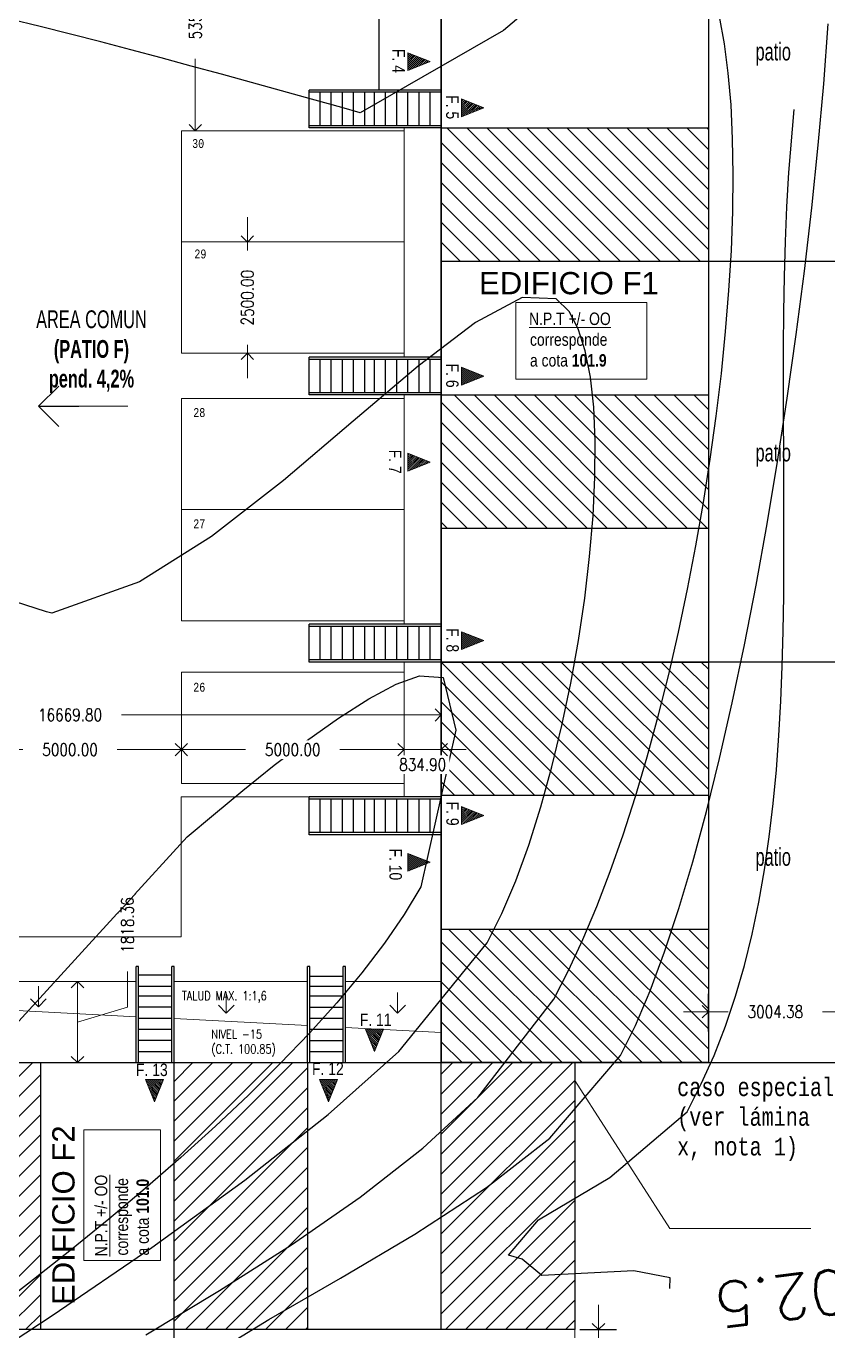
# Model space of a CAD drawing. Header units: metres. Extents: x -632 to 145, y -170 to 252.
# Drawn here: x 66.23 to 84.23, y 31.8 to 61.11 of the extents above; entities that cross this region are included whole.
import ezdxf

# ---------------------------------------------------------------- set-up
doc = ezdxf.new("R2010")
doc.units = ezdxf.units.M
doc.header["$LTSCALE"] = 5
doc.header["$MEASUREMENT"] = 0
doc.layers.get('0').update_dxf_attribs({"color": 30})
doc.layers.get('DEFPOINTS').update_dxf_attribs({"color": 210})
for name, color, linetype, lineweight in [('A-ANNO-SYMB', 3, 'Continuous', 18), ('U-ANNO-TEXT', 3, 'Continuous', 18), ('U-CONT-LEVL', 8, 'Continuous', 18), ('U-PARK-MNR', 255, 'Continuous', 13)]:
    doc.layers.add(name, color=color, linetype=linetype, lineweight=lineweight)
doc.layers.add('U-ANNO-DIMS', color=210, linetype='Continuous', lineweight=18, plot=False)
for name, color, linetype in [('U-BLDG', 7, 'Continuous'), ('U-PROP', 1, 'Continuous'), ('U-STRS', 4, 'Continuous'), ('U-TOPO-CURV', 8, 'Continuous')]:
    doc.layers.add(name, color=color, linetype=linetype)
doc.styles.add('E-ARIAL', font='arial.ttf')
doc.styles.add('E-ROMANS', font='romans.shx', dxfattribs={"width": 0.8})
doc.dimstyles.new('E-0001_ARW_24', dxfattribs={"dimscale": 0.001, "dimtxt": 2.4, "dimasz": 2.4, "dimexe": 1.2, "dimexo": 0.8, "dimgap": 1.2, "dimtad": 0, "dimdec": 0, "dimlfac": 1000, "dimzin": 0, "dimdsep": 46, "dimtxsty": 'E-ROMANS', "dimblk": 'OPEN90', "dimcen": 1.2, "dimclrd": 256, "dimclre": 256, "dimclrt": 256, "dimadec": 0, "dimazin": 0, "dimtfac": 1, "dimtdec": 0, "dimtmove": 1, "dimatfit": 3, "dimldrblk": 'OPEN90', "dimfxl": 1, "dimtfill": 1, "dimtolj": 1, "dimtzin": 0, "dimlwd": -1, "dimarcsym": 0})
pattern_1 = [(135, (26.66076, -31.80405), (-0.2245064, -0.2245064), [])]

# ---------------------------------------------------------------- blocks, each defined once
blk = doc.blocks.new('_Open90')
at = {"color": 0, "linetype": 'ByBlock', "lineweight": -2}
for p, q in [((-0.5, 0.5), (0, 0)), ((0, 0), (-1, 0)), ((0, 0), (-0.5, -0.5))]:
    blk.add_line(p, q, dxfattribs=at)
blk = doc.blocks.new('*D9')
at = {"layer": 'DEFPOINTS', "color": 0, "transparency": 16777216}
for p in [(75.549, 45.638), (58.879, 45.165), (75.549, 45.168)]:
    blk.add_point(p, dxfattribs=at)
at = {"layer": 'U-ANNO-DIMS', "color": 1, "lineweight": -2, "transparency": 16777216}
for p, q in [((58.879, 45.165), (58.879, 46.038)), ((75.549, 45.168), (75.549, 46.038))]:
    blk.add_line(p, q, dxfattribs=at)
at = {"layer": 'U-ANNO-DIMS', "color": 1, "transparency": 16777216}
for p, q in [((59.159, 45.638), (66.062, 45.638)), ((75.269, 45.638), (68.366, 45.638))]:
    blk.add_line(p, q, dxfattribs=at)
at = {"layer": 'U-ANNO-DIMS', "color": 1, "transparency": 16777216, "xscale": 0.28, "yscale": 0.28, "zscale": 0.28, "rotation": 180}
blk.add_blockref('_Open90', (58.879, 45.638), dxfattribs=at)
at = {"layer": 'U-ANNO-DIMS', "color": 1, "transparency": 16777216, "xscale": 0.28, "yscale": 0.28, "zscale": 0.28}
blk.add_blockref('_Open90', (75.549, 45.638), dxfattribs=at)
at = {"layer": 'U-ANNO-DIMS', "color": 2, "transparency": 16777216, "insert": (67.214, 45.638), "char_height": 0.28, "attachment_point": 5, "style": 'E-ROMANS', "bg_fill": 3, "box_fill_scale": 1.25, "bg_fill_color": 256, "bg_fill_true_color": 13158600, "bg_fill_transparency": 0}
blk.add_mtext('\\A1;16669.80', dxfattribs=at)
blk = doc.blocks.new('*D29')
at = {"layer": 'DEFPOINTS', "color": 0, "transparency": 16777216}
for p in [(78.659, 31.827), (78.659, 28.831), (79.081, 28.831)]:
    blk.add_point(p, dxfattribs=at)
at = {"layer": 'U-ANNO-DIMS', "color": 1, "transparency": 16777216}
for p, q in [((79.081, 32.107), (79.081, 32.387)), ((79.081, 31.827), (79.081, 31.391)), ((79.081, 28.831), (79.081, 29.268)), ((79.081, 28.551), (79.081, 28.271))]:
    blk.add_line(p, q, dxfattribs=at)
at = {"layer": 'U-ANNO-DIMS', "color": 1, "lineweight": -2, "transparency": 16777216}
for p, q in [((78.659, 31.827), (79.481, 31.827)), ((78.659, 28.831), (79.481, 28.831))]:
    blk.add_line(p, q, dxfattribs=at)
at = {"layer": 'U-ANNO-DIMS', "color": 1, "transparency": 16777216, "xscale": 0.28, "yscale": 0.28, "zscale": 0.28}
for p, rotation in [((79.081, 31.827), 270), ((79.081, 28.831), 90)]:
    blk.add_blockref('_Open90', p, dxfattribs=dict(at, rotation=rotation))
at = {"layer": 'U-ANNO-DIMS', "color": 2, "transparency": 16777216, "insert": (79.081, 30.329), "char_height": 0.28, "attachment_point": 5, "rotation": 90, "style": 'E-ROMANS', "bg_fill": 3, "box_fill_scale": 1.25, "bg_fill_color": 256, "bg_fill_true_color": 13158600, "bg_fill_transparency": 0}
blk.add_mtext('\\A1;2995.88', dxfattribs=at)
blk = doc.blocks.new('*D31')
at = {"layer": 'DEFPOINTS', "color": 0, "transparency": 16777216}
for p in [(84.553, 38.97), (81.549, 38.525), (84.553, 38.515)]:
    blk.add_point(p, dxfattribs=at)
at = {"layer": 'U-ANNO-DIMS', "color": 1, "lineweight": -2, "transparency": 16777216}
for p, q in [((81.549, 38.525), (81.549, 39.37)), ((84.553, 38.515), (84.553, 39.37))]:
    blk.add_line(p, q, dxfattribs=at)
at = {"layer": 'U-ANNO-DIMS', "color": 1, "transparency": 16777216}
for p, q in [((81.269, 38.97), (80.989, 38.97)), ((81.549, 38.97), (81.99, 38.97)), ((84.553, 38.97), (84.113, 38.97)), ((84.833, 38.97), (85.113, 38.97))]:
    blk.add_line(p, q, dxfattribs=at)
at = {"layer": 'U-ANNO-DIMS', "color": 1, "transparency": 16777216, "xscale": 0.28, "yscale": 0.28, "zscale": 0.28}
blk.add_blockref('_Open90', (81.549, 38.97), dxfattribs=at)
at = {"layer": 'U-ANNO-DIMS', "color": 1, "transparency": 16777216, "xscale": 0.28, "yscale": 0.28, "zscale": 0.28, "rotation": 180}
blk.add_blockref('_Open90', (84.553, 38.97), dxfattribs=at)
at = {"layer": 'U-ANNO-DIMS', "color": 2, "transparency": 16777216, "insert": (83.051, 38.97), "char_height": 0.28, "attachment_point": 5, "style": 'E-ROMANS', "bg_fill": 3, "box_fill_scale": 1.25, "bg_fill_color": 256, "bg_fill_true_color": 13158600, "bg_fill_transparency": 0}
blk.add_mtext('\\A1;3004.38', dxfattribs=at)
blk = doc.blocks.new('*D38')
at = {"layer": 'DEFPOINTS', "color": 0, "transparency": 16777216}
for p in [(67.202, 39.646), (67.213, 37.827), (67.381, 37.827)]:
    blk.add_point(p, dxfattribs=at)
at = {"layer": 'U-ANNO-DIMS', "color": 1, "transparency": 16777216}
for p, q in [((68.501, 39.072), (68.501, 39.872)), ((67.381, 39.366), (67.381, 38.107)), ((67.381, 38.736), (68.501, 39.072))]:
    blk.add_line(p, q, dxfattribs=at)
at = {"layer": 'U-ANNO-DIMS', "color": 1, "transparency": 16777216, "xscale": 0.28, "yscale": 0.28, "zscale": 0.28}
for p, rotation in [((67.381, 39.646), 90), ((67.381, 37.827), 270)]:
    blk.add_blockref('_Open90', p, dxfattribs=dict(at, rotation=rotation))
at = {"layer": 'U-ANNO-DIMS', "color": 2, "transparency": 16777216, "insert": (68.501, 40.918), "char_height": 0.28, "attachment_point": 5, "rotation": 90, "style": 'E-ROMANS', "bg_fill": 3, "box_fill_scale": 1.25, "bg_fill_color": 256, "bg_fill_true_color": 13158600, "bg_fill_transparency": 0}
blk.add_mtext('\\A1;1818.36', dxfattribs=at)
blk = doc.blocks.new('*D79')
at = {"layer": 'DEFPOINTS', "color": 0, "transparency": 16777216}
for p in [(64.714, 44.858), (69.714, 44.858), (69.714, 44.858)]:
    blk.add_point(p, dxfattribs=at)
at = {"layer": 'U-ANNO-DIMS', "color": 1, "transparency": 16777216}
for p, q in [((64.994, 44.858), (66.153, 44.858)), ((69.434, 44.858), (68.275, 44.858))]:
    blk.add_line(p, q, dxfattribs=at)
at = {"layer": 'U-ANNO-DIMS', "color": 1, "transparency": 16777216, "xscale": 0.28, "yscale": 0.28, "zscale": 0.28, "rotation": 180}
blk.add_blockref('_Open90', (64.714, 44.858), dxfattribs=at)
at = {"layer": 'U-ANNO-DIMS', "color": 1, "transparency": 16777216, "xscale": 0.28, "yscale": 0.28, "zscale": 0.28}
blk.add_blockref('_Open90', (69.714, 44.858), dxfattribs=at)
at = {"layer": 'U-ANNO-DIMS', "color": 2, "transparency": 16777216, "insert": (67.214, 44.858), "char_height": 0.28, "attachment_point": 5, "style": 'E-ROMANS', "bg_fill": 3, "box_fill_scale": 1.25, "bg_fill_color": 256, "bg_fill_true_color": 13158600, "bg_fill_transparency": 0}
blk.add_mtext('\\A1;5000.00', dxfattribs=at)
blk = doc.blocks.new('*D80')
at = {"layer": 'DEFPOINTS', "color": 0, "transparency": 16777216}
for p in [(74.714, 46.596), (69.714, 44.858), (74.714, 44.858)]:
    blk.add_point(p, dxfattribs=at)
at = {"layer": 'U-ANNO-DIMS', "color": 1, "transparency": 16777216}
for p, q in [((69.994, 44.858), (71.153, 44.858)), ((74.434, 44.858), (73.275, 44.858))]:
    blk.add_line(p, q, dxfattribs=at)
at = {"layer": 'U-ANNO-DIMS', "color": 1, "transparency": 16777216, "xscale": 0.28, "yscale": 0.28, "zscale": 0.28, "rotation": 180}
blk.add_blockref('_Open90', (69.714, 44.858), dxfattribs=at)
at = {"layer": 'U-ANNO-DIMS', "color": 1, "transparency": 16777216, "xscale": 0.28, "yscale": 0.28, "zscale": 0.28}
blk.add_blockref('_Open90', (74.714, 44.858), dxfattribs=at)
at = {"layer": 'U-ANNO-DIMS', "color": 2, "transparency": 16777216, "insert": (72.214, 44.858), "char_height": 0.28, "attachment_point": 5, "style": 'E-ROMANS', "bg_fill": 3, "box_fill_scale": 1.25, "bg_fill_color": 256, "bg_fill_true_color": 13158600, "bg_fill_transparency": 0}
blk.add_mtext('\\A1;5000.00', dxfattribs=at)
blk = doc.blocks.new('*D81')
at = {"layer": 'DEFPOINTS', "color": 0, "transparency": 16777216}
for p in [(74.714, 46.596), (75.549, 45.031)]:
    blk.add_point(p, dxfattribs=at)
at = {"layer": 'U-ANNO-DIMS', "color": 1, "transparency": 16777216}
for p, q in [((74.434, 44.858), (74.154, 44.858)), ((75.829, 44.858), (76.109, 44.858))]:
    blk.add_line(p, q, dxfattribs=at)
at = {"layer": 'U-ANNO-DIMS', "color": 2, "transparency": 16777216, "insert": (75.132, 44.522), "char_height": 0.28, "attachment_point": 5, "style": 'E-ROMANS', "bg_fill": 3, "box_fill_scale": 1.25, "bg_fill_color": 256, "bg_fill_true_color": 13158600, "bg_fill_transparency": 0}
blk.add_mtext('\\A1;834.90', dxfattribs=at)
at = {"layer": 'DEFPOINTS', "color": 0, "transparency": 16777216}
blk.add_point((75.549, 44.858), dxfattribs=at)
at = {"layer": 'U-ANNO-DIMS', "color": 1, "transparency": 16777216}
blk.add_line((74.714, 44.858), (75.549, 44.858), dxfattribs=at)
at = {"layer": 'U-ANNO-DIMS', "color": 1, "transparency": 16777216, "xscale": 0.28, "yscale": 0.28, "zscale": 0.28}
blk.add_blockref('_Open90', (74.714, 44.858), dxfattribs=at)
at = {"layer": 'U-ANNO-DIMS', "color": 1, "transparency": 16777216, "xscale": 0.28, "yscale": 0.28, "zscale": 0.28, "rotation": 180}
blk.add_blockref('_Open90', (75.549, 44.858), dxfattribs=at)
blk = doc.blocks.new('*D83')
at = {"layer": 'DEFPOINTS', "color": 0, "transparency": 16777216}
for p in [(69.714, 56.264), (69.714, 53.764), (71.195, 53.764)]:
    blk.add_point(p, dxfattribs=at)
at = {"layer": 'U-ANNO-DIMS', "color": 1, "transparency": 16777216}
for p, q in [((71.195, 56.544), (71.195, 56.824)), ((71.195, 56.264), (71.195, 56.075)), ((71.195, 53.764), (71.195, 53.953)), ((71.195, 53.484), (71.195, 53.204))]:
    blk.add_line(p, q, dxfattribs=at)
at = {"layer": 'U-ANNO-DIMS', "color": 1, "transparency": 16777216, "xscale": 0.28, "yscale": 0.28, "zscale": 0.28}
for p, rotation in [((71.195, 56.264), 270), ((71.195, 53.764), 90)]:
    blk.add_blockref('_Open90', p, dxfattribs=dict(at, rotation=rotation))
at = {"layer": 'U-ANNO-DIMS', "color": 2, "transparency": 16777216, "insert": (71.195, 55.014), "char_height": 0.28, "attachment_point": 5, "rotation": 90, "style": 'E-ROMANS', "bg_fill": 3, "box_fill_scale": 1.25, "bg_fill_color": 256, "bg_fill_true_color": 13158600, "bg_fill_transparency": 0}
blk.add_mtext('\\A1;2500.00', dxfattribs=at)
blk = doc.blocks.new('*D84')
at = {"layer": 'DEFPOINTS', "color": 0, "transparency": 16777216}
for p in [(70.026, 64.118), (70.618, 64.118), (70.619, 58.764)]:
    blk.add_point(p, dxfattribs=at)
at = {"layer": 'U-ANNO-DIMS', "color": 1, "transparency": 16777216}
for p, q in [((70.026, 63.838), (70.026, 62.502)), ((70.026, 59.044), (70.026, 60.38))]:
    blk.add_line(p, q, dxfattribs=at)
at = {"layer": 'U-ANNO-DIMS', "color": 1, "transparency": 16777216, "xscale": 0.28, "yscale": 0.28, "zscale": 0.28}
for p, rotation in [((70.026, 64.118), 90), ((70.026, 58.764), 270)]:
    blk.add_blockref('_Open90', p, dxfattribs=dict(at, rotation=rotation))
at = {"layer": 'U-ANNO-DIMS', "color": 2, "transparency": 16777216, "insert": (70.026, 61.441), "char_height": 0.28, "attachment_point": 5, "rotation": 90, "style": 'E-ROMANS', "bg_fill": 3, "box_fill_scale": 1.25, "bg_fill_color": 256, "bg_fill_true_color": 13158600, "bg_fill_transparency": 0}
blk.add_mtext('\\A1;5353.70', dxfattribs=at)

msp = doc.modelspace()

# ---------------------------------------------------------------- hatches: boundary and pattern name
at = {"layer": 'A-ANNO-SYMB'}
h = msp.add_hatch(dxfattribs=at)
h.set_pattern_fill('ANSI31', color=256, scale=0.01, angle=90, style=0)
h.set_pattern_definition([(225, (67.040736, 63.571404), (0.02245064, -0.02245064), [])])
h.paths.add_polyline_path([(75.29905, 60.317423), (74.79905, 60.117423), (74.79905, 60.517423)])
h = msp.add_hatch(dxfattribs=at)
h.set_pattern_fill('ANSI31', color=256, scale=0.01, angle=90, style=0)
h.set_pattern_definition([(225, (68.24744, 62.533336), (0.02245064, -0.02245064), [])])
h.paths.add_polyline_path([(76.505754, 59.279355), (76.005754, 59.079355), (76.005754, 59.479355)])
h = msp.add_hatch(dxfattribs=at)
h.set_pattern_fill('ANSI31', color=256, scale=0.01, angle=90, style=0)
h.set_pattern_definition([(225, (68.24744, 56.502222), (0.02245064, -0.02245064), [])])
h.paths.add_polyline_path([(76.505754, 53.248242), (76.005754, 53.048242), (76.005754, 53.448242)])
h = msp.add_hatch(dxfattribs=at)
h.set_pattern_fill('ANSI31', color=256, scale=0.01, angle=90, style=0)
h.set_pattern_definition([(225, (67.040736, 54.571404), (0.02245064, -0.02245064), [])])
h.paths.add_polyline_path([(75.29905, 51.317423), (74.79905, 51.117423), (74.79905, 51.517423)])
h = msp.add_hatch(dxfattribs=at)
h.set_pattern_fill('ANSI31', color=256, scale=0.01, angle=90, style=0)
h.set_pattern_definition([(225, (68.24744, 50.562373), (0.02245064, -0.02245064), [])])
h.paths.add_polyline_path([(76.505754, 47.308393), (76.005754, 47.108393), (76.005754, 47.508393)])
h = msp.add_hatch(dxfattribs=at)
h.set_pattern_fill('ANSI31', color=256, scale=0.01, angle=90, style=0)
h.set_pattern_definition([(225, (68.24744, 46.632818), (0.02245064, -0.02245064), [])])
h.paths.add_polyline_path([(76.505754, 43.378838), (76.005754, 43.178838), (76.005754, 43.578838)])
h = msp.add_hatch(dxfattribs=at)
h.set_pattern_fill('ANSI31', color=256, scale=0.01, angle=90, style=0)
h.set_pattern_definition([(225, (67.040736, 45.58128), (0.02245064, -0.02245064), [])])
h.paths.add_polyline_path([(75.29905, 42.327299), (74.79905, 42.127299), (74.79905, 42.527299)])
h = msp.add_hatch(dxfattribs=at)
h.set_pattern_fill('ANSI31', color=256, scale=0.01, style=0)
h.set_pattern_definition([(135, (77.30303, 46.335613), (-0.02245064, -0.02245064), [])])
h.paths.add_polyline_path([(74.04905, 38.077299), (73.84905, 38.577299), (74.24905, 38.577299)])
h = msp.add_hatch(dxfattribs=at)
h.set_pattern_fill('ANSI31', color=256, scale=0.01, style=0)
h.set_pattern_definition([(135, (72.365236, 45.204152), (-0.02245064, -0.02245064), [])])
h.paths.add_polyline_path([(69.111256, 36.945838), (68.911256, 37.445838), (69.311256, 37.445838)])
h = msp.add_hatch(dxfattribs=at)
h.set_pattern_fill('ANSI31', color=256, scale=0.01, style=0)
h.set_pattern_definition([(135, (76.271555, 45.202648), (-0.02245064, -0.02245064), [])])
h.paths.add_polyline_path([(73.017574, 36.944334), (72.817574, 37.444334), (73.217574, 37.444334)])
at = {"layer": 'U-BLDG'}
h = msp.add_hatch(dxfattribs=at)
h.set_pattern_fill('ANSI31', color=256, scale=0.1, angle=93.3640869, style=0)
h.set_pattern_definition(pattern_1)
h.paths.add_polyline_path([(81.54905, 70.827299), (75.54905, 70.827299), (75.54905, 67.827299), (81.54905, 67.827299)])
h.paths.add_polyline_path([(81.54905, 64.827299), (75.54905, 64.827299), (75.54905, 61.827299), (81.54905, 61.827299)])
h.paths.add_polyline_path([(81.54905, 58.827299), (75.54905, 58.827299), (75.54905, 55.827299), (81.54905, 55.827299)])
h.paths.add_polyline_path([(81.54905, 52.827299), (75.54905, 52.827299), (75.54905, 49.827299), (81.54905, 49.827299)])
h = msp.add_hatch(dxfattribs=at)
h.set_pattern_fill('ANSI31', color=256, scale=0.1, angle=93.3640869, style=0)
h.set_pattern_definition(pattern_1)
h.paths.add_polyline_path([(75.54905, 46.827299), (75.54905, 43.827299), (81.54905, 43.827299), (81.54905, 46.827299)])
h = msp.add_hatch(dxfattribs=at)
h.set_pattern_fill('ANSI31', color=256, scale=0.1, angle=93.3640869, style=0)
h.set_pattern_definition(pattern_1)
h.paths.add_polyline_path([(81.54905, 40.827299), (75.54905, 40.827299), (75.54905, 37.827299), (76.133847, 37.827299), (81.54905, 37.827299)])
h = msp.add_hatch(dxfattribs=at)
h.set_pattern_fill('ANSI31', color=256, scale=0.1, angle=3.3640869, style=0)
h.set_pattern_definition([(45, (29.07596, -31.80405), (-0.2245064, 0.2245064), [])])
h.paths.add_polyline_path([(63.54905, 31.827299), (66.54905, 31.827299), (66.54905, 37.827299), (63.54905, 37.827299)])
h.paths.add_polyline_path([(69.54905, 31.827299), (72.54905, 31.827299), (72.54905, 37.827299), (69.54905, 37.827299)])
h.paths.add_polyline_path([(75.54905, 31.827299), (78.54905, 31.827299), (78.54905, 37.827299), (75.54905, 37.827299)])

# ---------------------------------------------------------------- linework, layer by layer
at = {"layer": 'A-ANNO-SYMB'}
for p, q in [((74.79905, 60.517423), (74.79905, 60.117423)), ((75.29905, 60.317423), (74.79905, 60.517423)), ((75.29905, 60.317423), (74.79905, 60.117423)), ((76.005754, 59.479355), (76.005754, 59.079355)), ((76.505754, 59.279355), (76.005754, 59.479355)), ((76.505754, 59.279355), (76.005754, 59.079355)), ((76.005754, 53.448242), (76.005754, 53.048242)), ((76.505754, 53.248242), (76.005754, 53.448242)), ((76.505754, 53.248242), (76.005754, 53.048242)), ((74.79905, 51.517423), (74.79905, 51.117423)), ((75.29905, 51.317423), (74.79905, 51.517423)), ((75.29905, 51.317423), (74.79905, 51.117423)), ((76.005754, 47.508393), (76.005754, 47.108393)), ((76.505754, 47.308393), (76.005754, 47.508393)), ((76.505754, 47.308393), (76.005754, 47.108393)), ((76.005754, 43.578838), (76.005754, 43.178838)), ((76.505754, 43.378838), (76.005754, 43.578838)), ((76.505754, 43.378838), (76.005754, 43.178838)), ((74.79905, 42.527299), (74.79905, 42.127299)), ((75.29905, 42.327299), (74.79905, 42.527299)), ((75.29905, 42.327299), (74.79905, 42.127299)), ((74.24905, 38.577299), (73.84905, 38.577299)), ((74.04905, 38.077299), (73.84905, 38.577299)), ((74.04905, 38.077299), (74.24905, 38.577299)), ((69.311256, 37.445838), (68.911256, 37.445838)), ((69.111256, 36.945838), (68.911256, 37.445838)), ((69.111256, 36.945838), (69.311256, 37.445838)), ((73.217574, 37.444334), (72.817574, 37.444334)), ((73.017574, 36.944334), (72.817574, 37.444334)), ((73.017574, 36.944334), (73.217574, 37.444334))]:
    msp.add_line(p, q, dxfattribs=at)
at = {"layer": 'U-ANNO-DIMS'}
for p, q in [((66.50338, 39.541428), (66.50338, 39.081854)), ((70.720247, 39.399474), (70.720247, 38.939899)), ((74.569756, 39.399474), (74.569756, 38.939899)), ((66.50338, 39.081854), (66.326604, 39.25863)), ((66.50338, 39.081854), (66.680157, 39.25863)), ((70.720247, 38.939899), (70.54347, 39.116676)), ((70.720247, 38.939899), (70.897023, 39.116676)), ((74.569756, 38.939899), (74.39298, 39.116676)), ((74.569756, 38.939899), (74.746533, 39.116676))]:
    msp.add_line(p, q, dxfattribs=at)
at = {"layer": 'U-ANNO-TEXT'}
for p, q in [((78.54905, 37.425608), (80.677694, 34.102825)), ((80.677694, 34.102825), (83.848814, 34.102825))]:
    msp.add_line(p, q, dxfattribs=at)
for points in [[(77.224549, 54.904447), (80.164452, 54.904447), (80.164452, 53.183254), (77.224549, 53.183254)], [(69.245694, 36.318093), (69.245694, 33.37819), (67.524502, 33.37819), (67.524502, 36.318093)]]:
    msp.add_lwpolyline(points, close=True, dxfattribs=at)
at = {"layer": 'U-BLDG'}
msp.add_line((74.154862, 59.677303), (74.154862, 65.682818), dxfattribs=at)
for points in [[(81.54905, 55.827299), (75.54905, 55.827299), (75.54905, 58.827299), (81.54905, 58.827299), (81.54905, 55.827299)], [(81.54905, 49.827299), (75.54905, 49.827299), (75.54905, 52.827299), (81.54905, 52.827299), (81.54905, 49.827299)], [(81.54905, 43.827299), (75.54905, 43.827299), (75.54905, 46.827299), (81.54905, 46.827299), (81.54905, 43.827299)], [(81.54905, 37.827299), (75.54905, 37.827299), (75.54905, 40.827299), (81.54905, 40.827299), (81.54905, 37.827299)], [(63.54905, 31.827299), (63.54905, 37.827299), (66.54905, 37.827299), (66.54905, 31.827299), (63.54905, 31.827299)], [(69.54905, 31.827299), (69.54905, 37.827299), (72.54905, 37.827299), (72.54905, 31.827299), (69.54905, 31.827299)], [(75.54905, 31.827299), (75.54905, 37.827299), (78.54905, 37.827299), (78.54905, 31.827299), (75.54905, 31.827299)]]:
    msp.add_lwpolyline(points, dxfattribs=at)
at = {"layer": 'U-CONT-LEVL'}
for p, q in [((74.714151, 53.677303), (74.714151, 58.827303)), ((74.714151, 47.677299), (74.714151, 52.827303)), ((69.70931, 40.653328), (69.70931, 43.796449)), ((74.714151, 43.796449), (69.70931, 43.796449)), ((72.54905, 39.645655), (69.550284, 39.645655)), ((75.54905, 39.645655), (73.39905, 39.645655)), ((72.54905, 38.658233), (69.550284, 38.814352)), ((75.54905, 38.502049), (73.39905, 38.613981))]:
    msp.add_line(p, q, dxfattribs=at)
at = {"layer": 'U-PARK-MNR'}
for points in [[(69.714151, 56.264112), (69.714151, 58.764112), (74.714151, 58.764112), (74.714151, 56.264112)], [(69.714151, 53.764112), (69.714151, 56.264112), (74.714151, 56.264112), (74.714151, 53.764112)], [(69.714151, 50.25057), (69.714151, 52.75057), (74.714151, 52.75057), (74.714151, 50.25057)], [(69.714151, 47.75057), (69.714151, 50.25057), (74.714151, 50.25057), (74.714151, 47.75057)], [(69.714151, 44.096365), (69.714151, 46.596365), (74.714151, 46.596365), (74.714151, 44.096365)]]:
    msp.add_lwpolyline(points, close=True, dxfattribs=at)
at = {"layer": 'U-PROP'}
for p, q in [((75.54905, 64.827299), (75.54905, 55.827299)), ((75.54905, 64.827299), (75.54905, 55.827299)), ((75.54905, 55.827299), (75.54905, 46.827299)), ((84.502792, 55.827299), (75.54905, 55.827299)), ((75.54905, 55.827299), (75.54905, 46.827299)), ((75.54905, 46.827299), (75.54905, 37.827299)), ((84.472675, 46.827299), (75.54905, 46.827299)), ((60.54905, 37.827299), (69.54905, 37.827299)), ((60.54905, 37.827299), (81.54905, 37.827299)), ((69.54905, 37.827299), (78.54905, 37.827299)), ((81.54905, 37.827299), (84.553429, 37.827299)), ((69.550284, 28.557299), (69.550284, 31.827299))]:
    msp.add_line(p, q, dxfattribs=at)
for points in [[(75.54905, 37.827299), (75.54905, 73.827299), (81.54905, 73.827299), (81.54905, 37.827299)], [(78.54905, 37.827299), (78.54905, 31.827299), (60.54905, 31.827299), (60.54905, 37.827299)]]:
    msp.add_lwpolyline(points, close=True, dxfattribs=at)
at = {"layer": 'U-STRS'}
for p, q in [((73.82905, 59.677303), (72.57905, 59.677303)), ((72.57905, 58.827303), (72.57905, 59.677303)), ((73.82905, 59.627303), (72.57905, 59.627303)), ((72.82905, 58.877303), (72.82905, 59.627303)), ((73.07905, 58.877303), (73.07905, 59.627303)), ((73.32905, 58.877303), (73.32905, 59.627303)), ((73.57905, 58.877303), (73.57905, 59.627303)), ((75.54905, 59.677303), (73.82905, 59.677303)), ((73.82905, 58.877303), (73.82905, 59.627303)), ((75.54905, 59.627303), (73.82905, 59.627303)), ((74.04905, 58.877303), (74.04905, 59.627303)), ((74.29905, 58.877303), (74.29905, 59.627303)), ((74.54905, 58.877303), (74.54905, 59.627303)), ((74.79905, 58.877303), (74.79905, 59.627303)), ((75.04905, 58.877303), (75.04905, 59.627303)), ((75.29905, 58.877303), (75.29905, 59.627303)), ((75.54905, 58.827303), (75.54905, 59.677303)), ((75.54905, 58.877303), (72.57905, 58.877303)), ((75.54905, 58.827303), (72.57905, 58.827303)), ((73.82905, 53.677303), (72.57905, 53.677303)), ((72.57905, 52.827303), (72.57905, 53.677303)), ((75.54905, 53.677303), (73.82905, 53.677303)), ((75.54905, 52.827303), (75.54905, 53.677303)), ((73.82905, 53.627303), (72.57905, 53.627303)), ((72.82905, 52.877303), (72.82905, 53.627303)), ((73.07905, 52.877303), (73.07905, 53.627303)), ((73.32905, 52.877303), (73.32905, 53.627303)), ((73.57905, 52.877303), (73.57905, 53.627303)), ((73.82905, 52.877303), (73.82905, 53.627303)), ((75.54905, 53.627303), (73.82905, 53.627303)), ((74.04905, 52.877303), (74.04905, 53.627303)), ((74.29905, 52.877303), (74.29905, 53.627303)), ((74.54905, 52.877303), (74.54905, 53.627303)), ((74.79905, 52.877303), (74.79905, 53.627303)), ((75.04905, 52.877303), (75.04905, 53.627303)), ((75.29905, 52.877303), (75.29905, 53.627303)), ((75.54905, 52.877303), (72.57905, 52.877303)), ((75.54905, 52.827303), (72.57905, 52.827303)), ((73.82905, 47.677299), (72.57905, 47.677299)), ((72.57905, 46.827299), (72.57905, 47.677299)), ((73.82905, 47.627299), (72.57905, 47.627299)), ((72.82905, 46.877299), (72.82905, 47.627299)), ((73.07905, 46.877299), (73.07905, 47.627299)), ((73.32905, 46.877299), (73.32905, 47.627299)), ((73.57905, 46.877299), (73.57905, 47.627299)), ((75.54905, 47.677299), (73.82905, 47.677299)), ((73.82905, 46.877299), (73.82905, 47.627299)), ((75.54905, 47.627299), (73.82905, 47.627299)), ((74.04905, 46.877299), (74.04905, 47.627299)), ((74.29905, 46.877299), (74.29905, 47.627299)), ((74.54905, 46.877299), (74.54905, 47.627299)), ((74.79905, 46.877299), (74.79905, 47.627299)), ((75.04905, 46.877299), (75.04905, 47.627299)), ((75.29905, 46.877299), (75.29905, 47.627299)), ((75.54905, 46.827299), (75.54905, 47.677299)), ((75.54905, 46.877299), (72.57905, 46.877299)), ((75.54905, 46.827299), (72.57905, 46.827299)), ((73.82905, 43.796449), (72.57905, 43.796449)), ((72.57905, 42.946449), (72.57905, 43.796449)), ((73.82905, 43.746449), (72.57905, 43.746449)), ((72.82905, 42.996449), (72.82905, 43.746449)), ((73.07905, 42.996449), (73.07905, 43.746449)), ((73.32905, 42.996449), (73.32905, 43.746449)), ((73.57905, 42.996449), (73.57905, 43.746449)), ((75.54905, 43.796449), (73.82905, 43.796449)), ((73.82905, 42.996449), (73.82905, 43.746449)), ((75.54905, 43.746449), (73.82905, 43.746449)), ((74.04905, 42.996449), (74.04905, 43.746449)), ((74.29905, 42.996449), (74.29905, 43.746449)), ((74.54905, 42.996449), (74.54905, 43.746449)), ((74.79905, 42.996449), (74.79905, 43.746449)), ((75.04905, 42.996449), (75.04905, 43.746449)), ((75.29905, 42.996449), (75.29905, 43.746449)), ((75.54905, 42.946449), (75.54905, 43.796449)), ((75.54905, 42.996449), (72.57905, 42.996449)), ((75.54905, 42.946449), (72.57905, 42.946449)), ((68.700284, 37.827299), (68.700284, 39.98799)), ((68.750284, 37.827299), (68.750284, 39.98799)), ((69.500284, 39.547299), (69.500284, 39.98799)), ((69.550284, 39.98799), (69.500284, 39.98799)), ((69.550284, 39.547299), (69.550284, 39.98799)), ((72.54905, 37.826057), (72.54905, 39.98799)), ((72.59905, 39.98799), (72.54905, 39.98799)), ((72.59905, 37.826057), (72.59905, 39.98799)), ((73.34905, 39.546057), (73.34905, 39.98799)), ((73.39905, 39.98799), (73.34905, 39.98799)), ((73.39905, 37.826057), (73.39905, 39.98799)), ((68.750284, 39.797299), (69.500284, 39.797299)), ((72.59905, 39.766057), (73.34905, 39.766057)), ((73.39905, 39.546057), (73.39905, 39.645655)), ((68.750284, 39.547299), (69.500284, 39.547299)), ((68.750284, 39.327299), (69.500284, 39.327299)), ((69.500284, 37.827299), (69.500284, 39.547299)), ((69.550284, 37.827299), (69.550284, 39.547299)), ((72.59905, 39.546057), (73.34905, 39.546057)), ((72.59905, 39.326057), (73.34905, 39.326057)), ((73.34905, 37.826057), (73.34905, 39.546057)), ((68.750284, 39.077299), (69.500284, 39.077299)), ((72.59905, 39.076057), (73.34905, 39.076057)), ((68.750284, 38.827299), (69.500284, 38.827299)), ((72.59905, 38.826057), (73.34905, 38.826057)), ((68.750284, 38.577299), (69.500284, 38.577299)), ((72.59905, 38.576057), (73.34905, 38.576057)), ((68.750284, 38.327299), (69.500284, 38.327299)), ((72.59905, 38.326057), (73.34905, 38.326057)), ((68.700284, 37.827299), (69.550284, 37.827299)), ((68.750284, 38.077299), (69.500284, 38.077299)), ((72.54905, 37.826057), (73.39905, 37.826057)), ((72.59905, 38.076057), (73.34905, 38.076057))]:
    msp.add_line(p, q, dxfattribs=at)
at = {"layer": 'U-TOPO-CURV', "elevation": 101.5}
msp.add_lwpolyline([(78.499855, 62.341945), (76.945854, 61.017616), (73.72948, 59.166766), (73.314266, 59.289571), (72.638816, 59.474438), (71.963258, 59.660189), (71.287505, 59.846217), (70.611472, 60.031913), (69.935072, 60.216667), (69.258218, 60.399872), (68.580825, 60.580917), (67.902807, 60.759195), (67.224076, 60.934095), (66.544547, 61.105012), (65.864135, 61.271332)], dxfattribs=at)

# ---------------------------------------------------------------- texts
at = {"layer": 'U-ANNO-TEXT', "style": 'E-ROMANS'}
for s, insert, char_height, width, attachment_point in [('{\\fArial Narrow|b0|i0|c0|p34;patio}', (82.605977, 60.743602), 0.4, 3.7363, 1), ('{\\fMonospac821 BT|b0|i0|c0|p49;30}', (69.954472, 58.576319), 0.2, 0.3971, 1), ('{\\fMonospac821 BT|b0|i0|c0|p49;29}', (70.004119, 56.094931), 0.2, 0.3971, 1), ('{\\fArial Narrow|b0|i0|c0|p34;AREA COMUN\\P\\fArial Narrow|b1|i0|c0|p34;(PATIO F)\\Ppend. 4,2%}', (67.6942, 54.728221), 0.4, 3.7363, 2), (' {\\fArial|b0|i0|c0|p34;\\LN.P.T +/- OO\\P\\l  corresponde \\P  a cota \\fArial|b1|i0|c0|p34;101.9}', (77.366802, 54.678643), 0.28, 9.3704, 1), ('{\\fMonospac821 BT|b0|i0|c0|p49;28}', (69.979506, 52.532381), 0.2, 0.3971, 1), ('{\\fArial Narrow|b0|i0|c0|p34;patio}', (82.605977, 51.734458), 0.4, 3.7363, 1), ('{\\fMonospac821 BT|b0|i0|c0|p49;27}', (69.979506, 50.032381), 0.2, 0.3971, 1), ('{\\fArial Narrow|b0|i0|c0|p34;patio}', (82.605977, 42.649427), 0.4, 3.7363, 1), ('{\\fArial|b0|i0|c0|p34;F. 11}', (73.718848, 38.929099), 0.28, 1.6507, 1), ('{\\fArial|b0|i0|c0|p34;F. 12}', (72.647026, 37.829909), 0.28, 1.6507, 1), ('{\\fArial|b0|i0|c0|p34;F. 13}', (68.693963, 37.80428), 0.28, 1.6507, 1), ('{\\fMonospac821 BT|b0|i0|c0|p49;caso especial \\P(ver lámina x, nota 1)}', (80.845791, 37.474445), 0.4, 3.7363, 1)]:
    msp.add_mtext(s, dxfattribs=dict(at, insert=insert, char_height=char_height, width=width, attachment_point=attachment_point))
at = {"layer": 'U-ANNO-TEXT', "char_height": 0.28, "attachment_point": 1, "style": 'E-ROMANS'}
for s, insert, width, rotation in [('{\\fArial|b0|i0|c0|p34;F. 4}', (74.731955, 60.60008), 1.6507, 270), ('{\\fArial|b0|i0|c0|p34;F. 5}', (75.938658, 59.562012), 1.6507, 270), ('{\\fArial|b0|i0|c0|p34;F. 6}', (75.938658, 53.530899), 1.6507, 270), ('{\\fArial|b0|i0|c0|p34;F. 7}', (74.651998, 51.597223), 1.6507, 270), ('{\\fArial|b0|i0|c0|p34;F. 8}', (75.942469, 47.588193), 1.6507, 270), ('{\\fArial|b0|i0|c0|p34;F. 9}', (75.942469, 43.689814), 1.6507, 270), ('{\\fArial|b0|i0|c0|p34;F. 10}', (74.66502, 42.638276), 1.6507, 270), (' {\\fArial|b0|i0|c0|p34;\\LN.P.T +/- OO\\P\\l  corresponde \\P  a cota \\fArial|b1|i0|c0|p34;101.0}', (67.77019, 33.319041), 9.3704, 90)]:
    msp.add_mtext(s, dxfattribs=dict(at, insert=insert, width=width, rotation=rotation))
at = {"layer": 'U-ANNO-TEXT'}
for s, insert, char_height, attachment_point, style in [('EDIFICIO F1', (80.432355, 55.336072), 0.5, 6, 'E-ARIAL'), ('TALUD MAX. 1:1,6', (69.725312, 39.297936), 0.2, 4, 'E-ROMANS'), ('NIVEL -15\\P(C.T. 100.85)', (70.387624, 38.265776), 0.2, 4, 'E-ROMANS')]:
    msp.add_mtext(s, dxfattribs=dict(at, insert=insert, char_height=char_height, attachment_point=attachment_point, style=style))
at = {"layer": 'U-ANNO-TEXT', "insert": (67.068049, 36.416366), "char_height": 0.5, "attachment_point": 6, "rotation": 90, "style": 'E-ARIAL'}
msp.add_mtext('EDIFICIO F2', dxfattribs=at)
at = {"layer": 'U-TOPO-CURV', "style": 'E-ROMANS'}
msp.add_text('102.5', height=1, rotation=186.5658641, dxfattribs=at).set_placement((85.479576, 33.303468))

# ---------------------------------------------------------------- leaders
at = {"layer": 'U-ANNO-TEXT'}
msp.add_leader([(66.508153, 52.572309), (68.512079, 52.572309)], dimstyle='E-0001_ARW_24', override={"dimscale": 1, "dimtxt": 0.28, "dimasz": 0.9, "dimexe": 0.1, "dimexo": 0, "dimgap": 0.4, "dimtad": 0, "dimdec": 2, "dimzin": 1, "dimtxsty": 'E-ROMANS', "dimcen": 0.1, "dimse1": 1, "dimse2": 1, "dimclrd": 1, "dimclre": 250, "dimclrt": 2, "dimtdec": 2, "dimtmove": 2, "dimtzin": 1}, dxfattribs=at)

# ---------------------------------------------------------------- next in the draw order: dimensions: what is measured, and where the dimension line sits
at = {"layer": 'U-ANNO-DIMS'}
for base, p1, p2, angle, override, picture, middle in [((75.54905, 45.638424), (58.879253, 45.165154), (75.54905, 45.168261), 0, {"dimscale": 1, "dimtxt": 0.28, "dimasz": 0.28, "dimexe": 0.4, "dimexo": 0, "dimgap": 0.4, "dimtad": 0, "dimdec": 2, "dimzin": 1, "dimtxsty": 'E-ROMANS', "dimcen": 0.1, "dimclrd": 1, "dimclre": 1, "dimclrt": 2, "dimtdec": 0, "dimtmove": 1, "dimtzin": 1}, '*D9', (67.214151, 45.638424)), ((67.381405, 37.827299), (67.202319, 39.645655), (67.213294, 37.827299), 90, {"dimscale": 1, "dimtxt": 0.28, "dimasz": 0.28, "dimexe": 0.1, "dimexo": 0, "dimgap": 0.4, "dimtad": 0, "dimdec": 2, "dimzin": 1, "dimtxsty": 'E-ROMANS', "dimcen": 0.1, "dimse1": 1, "dimse2": 1, "dimclrd": 1, "dimclre": 250, "dimclrt": 2, "dimtdec": 2, "dimtmove": 1, "dimtzin": 1}, '*D38', (68.501405, 40.272477)), ((84.553429, 38.969965), (81.54905, 38.524801), (84.553429, 38.515115), 0, {"dimscale": 1, "dimtxt": 0.28, "dimasz": 0.28, "dimexe": 0.4, "dimexo": 0, "dimgap": 0.4, "dimtad": 0, "dimdec": 2, "dimzin": 1, "dimtxsty": 'E-ROMANS', "dimcen": 0.1, "dimclrd": 1, "dimclre": 1, "dimclrt": 2, "dimtdec": 0, "dimtmove": 1, "dimtzin": 1}, '*D31', (83.05124, 38.969965)), ((79.0805256, 28.8314236), (78.6590502, 31.8272989), (78.6590502, 28.8314236), 90, {"dimscale": 1, "dimtxt": 0.28, "dimasz": 0.28, "dimexe": 0.4, "dimexo": 0, "dimgap": 0.4, "dimtad": 0, "dimdec": 2, "dimzin": 1, "dimtxsty": 'E-ROMANS', "dimcen": 0.1, "dimclrd": 1, "dimclre": 1, "dimclrt": 2, "dimtdec": 0, "dimtmove": 1, "dimtzin": 1}, '*D29', (79.0805256, 30.3293612))]:
    dim = msp.add_linear_dim(base=base, p1=p1, p2=p2, angle=angle, dimstyle='E-0001_ARW_24', override=override, dxfattribs=at)
    dim.commit()
    dim.dimension.update_dxf_attribs({"geometry": picture, "text_midpoint": middle})

# ---------------------------------------------------------------- next in the draw order: linework, layer by layer
at = {"layer": 'U-CONT-LEVL'}
for p, q in [((74.714151, 43.796449), (74.714151, 46.827299)), ((59.714151, 40.653328), (69.70931, 40.653328)), ((68.700284, 39.645655), (63.54905, 39.645655)), ((68.700284, 38.858604), (63.54905, 39.126783))]:
    msp.add_line(p, q, dxfattribs=at)
at = {"layer": 'U-CONT-LEVL', "ltscale": 15}
msp.add_line((78.54905, 31.827299), (78.54905, 28.822942), dxfattribs=at)
at = {"layer": 'U-STRS'}
msp.add_line((68.750284, 39.98799), (68.700284, 39.98799), dxfattribs=at)
at = {"layer": 'U-TOPO-CURV'}
for points, elevation in [([(68.91238, 31.707897), (70.570219, 32.703831), (72.188753, 33.73456), (73.724501, 34.800542), (75.13398, 35.902235), (76.373709, 37.040097), (78.07739, 39.250783), (78.40936, 39.894451), (78.731493, 40.590332), (79.043131, 41.333953), (79.343614, 42.120841), (79.632282, 42.946525), (79.908472, 43.806533), (80.171525, 44.696391), (80.420781, 45.611629), (80.655581, 46.547773), (80.875262, 47.500351), (81.079164, 48.464892), (81.266629, 49.436922), (81.436994, 50.41197), (81.5896, 51.385563), (81.723786, 52.35323), (81.838892, 53.310496), (81.934258, 54.252892), (82.009224, 55.175944), (82.063128, 56.07518), (82.095311, 56.946127), (82.105112, 57.784315), (82.091871, 58.585269), (82.054928, 59.344519), (81.993622, 60.057591), (81.907292, 60.720013), (81.79528, 61.327314)], 101.5), ([(70.245813, 31.177245), (71.676279, 32.053687), (73.285698, 32.985556), (74.953996, 33.974114), (76.561107, 35.020624), (77.986963, 36.12635), (79.572588, 37.986594), (79.907636, 38.659053), (80.238743, 39.438827), (80.56485, 40.317715), (80.884897, 41.287517), (81.197826, 42.340037), (81.502577, 43.467073), (81.798092, 44.660429), (82.083312, 45.911904), (82.357177, 47.2133), (82.61863, 48.556418), (82.866611, 49.93306), (83.10006, 51.335025), (83.31792, 52.754116), (83.51913, 54.182134), (83.702633, 55.610878), (83.867369, 57.032153), (84.012279, 58.437757), (84.136305, 59.819493), (84.238386, 61.16916)], 102), ([(80.682402, 32.751313), (80.687593, 32.993136), (79.871445, 33.150036), (77.808977, 33.046449), (77.366392, 33.410084), (77.060124, 33.500828), (77.733154, 34.290705), (79.333934, 35.242632), (81.067785, 36.722403), (81.386944, 37.346396), (81.67362, 37.98814), (81.92953, 38.646696), (82.156393, 39.321126), (82.355927, 40.010491), (82.52985, 40.71385), (82.679883, 41.430267), (82.80774, 42.158801), (82.91514, 42.898514), (83.003805, 43.648466), (83.075449, 44.407719), (83.131794, 45.175332), (83.174555, 45.950369), (83.205452, 46.73189), (83.226203, 47.518954), (83.238526, 48.310625), (83.24414, 49.105962), (83.244763, 49.904026), (83.242112, 50.703879), (83.237907, 51.504582), (83.233866, 52.305195), (83.231706, 53.10478), (83.233147, 53.902397), (83.239907, 54.697108), (83.253703, 55.487974), (83.276254, 56.274055), (83.309278, 57.054413), (83.354494, 57.828108), (83.476673, 59.244092)], 100), ([(64.48577, 30.615419), (66.809335, 32.146034), (69.047967, 33.674859), (71.136123, 35.184665), (73.00826, 36.658225), (74.598835, 38.07831), (76.582193, 40.514974), (76.910849, 41.174036), (77.222212, 41.91105), (77.514529, 42.714244), (77.786046, 43.571846), (78.035008, 44.472084), (78.259661, 45.403186), (78.458251, 46.353382), (78.629024, 47.310897), (78.770225, 48.263961), (78.8801, 49.200802), (78.956895, 50.109649), (78.998856, 50.978729), (79.004228, 51.79627), (78.971258, 52.550502), (78.898191, 53.229652), (78.783272, 53.821947), (78.624748, 54.315617), (78.420864, 54.698889), (78.130061, 54.986633), (77.367255, 55.013531), (76.314061, 54.454478), (75.029924, 53.473933), (73.574293, 52.236349), (72.006611, 50.906183), (70.386326, 49.647891), (68.772884, 48.625929), (66.804184, 47.923899), (66.687766, 47.958331), (65.968042, 48.184681)], 101), ([(57.781029, 29.688385), (69.846194, 42.896571), (70.430978, 43.394406), (71.090715, 43.941806), (71.797474, 44.507452), (72.523316, 45.060019), (73.240307, 45.568185), (73.92051, 46.000628), (74.535991, 46.326024), (75.058814, 46.513052), (75.589589, 46.478111), (75.873958, 45.296594), (75.086996, 41.779164), (74.71428, 41.152889), (74.272971, 40.508), (73.768323, 39.847181), (73.20559, 39.173121), (72.590029, 38.488507), (71.926896, 37.796026), (71.221445, 37.098365), (70.478932, 36.398212), (69.704611, 35.698254), (68.90374, 35.001178), (68.081571, 34.30967), (67.243362, 33.626419), (66.394366, 32.954112), (65.53984, 32.295436)], 100.5)]:
    msp.add_lwpolyline(points, dxfattribs=dict(at, elevation=elevation))

# ---------------------------------------------------------------- next in the draw order: texts
at = {"layer": 'U-ANNO-TEXT', "insert": (69.979506, 46.359926), "char_height": 0.2, "width": 0.3971, "attachment_point": 1, "style": 'E-ROMANS'}
msp.add_mtext('{\\fMonospac821 BT|b0|i0|c0|p49;26}', dxfattribs=at)

# ---------------------------------------------------------------- next in the draw order: dimensions: what is measured, and where the dimension line sits
at = {"layer": 'U-ANNO-DIMS'}
for base, p1, p2, picture, middle in [((70.0257148, 64.1178072), (70.6193257, 58.764112), (70.6176038, 64.1178072), '*D84', (70.0257148, 61.4409596)), ((71.195133, 53.764112), (69.714151, 56.264112), (69.714151, 53.764112), '*D83', (71.195133, 55.014112))]:
    dim = msp.add_linear_dim(base=base, p1=p1, p2=p2, angle=90, dimstyle='E-0001_ARW_24', override={"dimscale": 1, "dimtxt": 0.28, "dimasz": 0.28, "dimexe": 0.1, "dimexo": 0, "dimgap": 0.4, "dimtad": 0, "dimdec": 2, "dimzin": 1, "dimtxsty": 'E-ROMANS', "dimcen": 0.1, "dimse1": 1, "dimse2": 1, "dimclrd": 1, "dimclre": 250, "dimclrt": 2, "dimtdec": 2, "dimtmove": 2, "dimtzin": 1}, dxfattribs=at)
    dim.commit()
    dim.dimension.update_dxf_attribs({"geometry": picture, "text_midpoint": middle})
dim = msp.add_linear_dim(base=(69.714151, 44.857502), p1=(64.714151, 44.857502), p2=(69.714151, 44.857502), dimstyle='E-0001_ARW_24', override={"dimscale": 1, "dimtxt": 0.28, "dimasz": 0.28, "dimexe": 0.1, "dimexo": 0, "dimgap": 0.4, "dimtad": 0, "dimdec": 2, "dimzin": 1, "dimtxsty": 'E-ROMANS', "dimcen": 0.1, "dimse1": 1, "dimse2": 1, "dimclrd": 1, "dimclre": 250, "dimclrt": 2, "dimtdec": 2, "dimtmove": 2, "dimtzin": 1}, dxfattribs=at)
dim.commit()
dim.dimension.update_dxf_attribs({"geometry": '*D79', "text_midpoint": (67.214151, 44.857502)})

# ---------------------------------------------------------------- next in the draw order: dimensions: what is measured, and where the dimension line sits
dim = msp.add_linear_dim(base=(74.714151, 44.857502), p1=(69.714151, 44.857502), p2=(74.714151, 46.596365), dimstyle='E-0001_ARW_24', override={"dimscale": 1, "dimtxt": 0.28, "dimasz": 0.28, "dimexe": 0.1, "dimexo": 0, "dimgap": 0.4, "dimtad": 0, "dimdec": 2, "dimzin": 1, "dimtxsty": 'E-ROMANS', "dimcen": 0.1, "dimse1": 1, "dimse2": 1, "dimclrd": 1, "dimclre": 250, "dimclrt": 2, "dimtdec": 2, "dimtmove": 2, "dimtzin": 1}, dxfattribs=at)
dim.commit()
dim.dimension.update_dxf_attribs({"geometry": '*D80', "text_midpoint": (72.214151, 44.857502)})

# ---------------------------------------------------------------- next in the draw order: dimensions: what is measured, and where the dimension line sits
dim = msp.add_linear_dim(base=(75.54905, 44.857502), p1=(74.714151, 46.596365), p2=(75.54905, 45.031244), dimstyle='E-0001_ARW_24', override={"dimscale": 1, "dimtxt": 0.28, "dimasz": 0.28, "dimexe": 0.1, "dimexo": 0, "dimgap": 0.4, "dimtad": 0, "dimdec": 2, "dimzin": 1, "dimtxsty": 'E-ROMANS', "dimcen": 0.1, "dimse1": 1, "dimse2": 1, "dimclrd": 1, "dimclre": 250, "dimclrt": 2, "dimtdec": 2, "dimtmove": 2, "dimtzin": 1}, dxfattribs=at)
dim.commit()
dim.dimension.update_dxf_attribs({"geometry": '*D81', "text_midpoint": (75.131601, 44.522443), "dimtype": 160})

doc.saveas('drawing.dxf')
